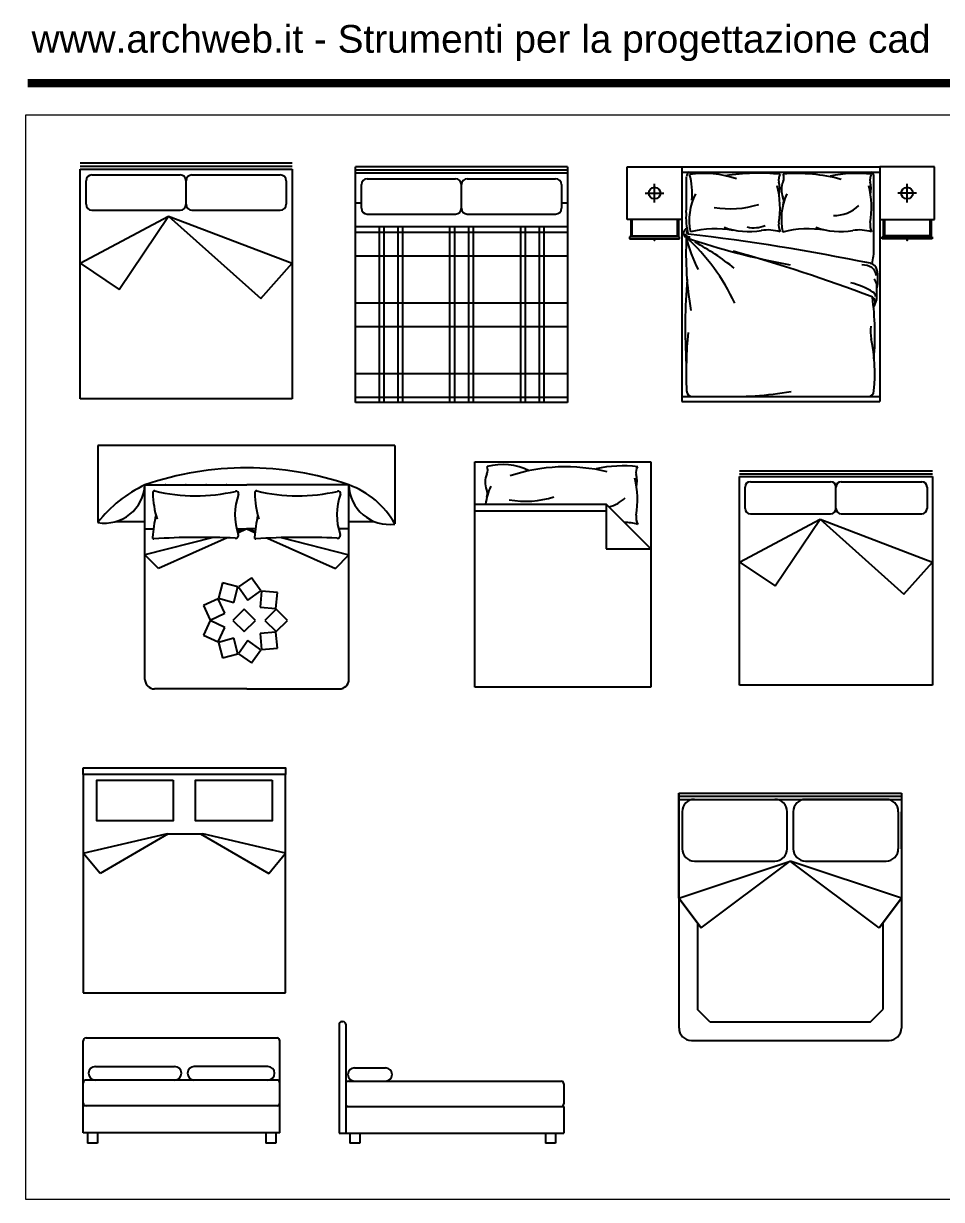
# Model space of a CAD drawing. Header units: millimetres. Extents: x 179.4 to 195, y 198.5 to 209.5.
# Drawn here: x 179.35 to 187.92, y 198.51 to 209.48 of the extents above; entities that cross this region are included whole.
import ezdxf

# ---------------------------------------------------------------- set-up
doc = ezdxf.new("R2010")
doc.units = ezdxf.units.MM
doc.layers.add('ARREDI_attrezzature', color=175, linetype='Continuous')
doc.layers.add('WWW.ARCHWEB.IT - free dwg', color=7, linetype='Continuous')
doc.layers.add('PROIEZIONI_finissime', color=251, linetype='Continuous', lineweight=0)
doc.styles.get("Standard").update_dxf_attribs({"font": 'arial.ttf'})

msp = doc.modelspace()

# ---------------------------------------------------------------- linework, layer by layer
at = {"layer": 'ARREDI_attrezzature'}
for p, q in [((181.861, 208.178), (179.883, 208.178)), ((179.883, 208.151), (181.861, 208.151)), ((179.883, 208.123), (181.861, 208.123)), ((179.883, 205.98), (179.883, 208.123)), ((179.993, 208.068), (180.817, 208.068)), ((180.927, 208.068), (181.751, 208.068)), ((181.861, 208.123), (181.861, 205.98)), ((184.431, 208.142), (182.453, 208.142)), ((182.453, 205.944), (182.453, 208.142)), ((182.453, 208.115), (184.431, 208.115)), ((182.453, 208.087), (184.431, 208.087)), ((184.431, 208.142), (184.431, 205.944)), ((184.99, 207.653), (184.99, 208.142)), ((184.99, 208.142), (185.5, 208.142)), ((185.5, 208.142), (187.347, 208.142)), ((185.5, 208.142), (185.5, 205.953)), ((185.5, 208.095), (187.347, 208.095)), ((187.347, 208.142), (187.347, 205.953)), ((187.857, 208.142), (187.347, 208.142)), ((187.857, 207.653), (187.857, 208.142)), ((179.938, 207.794), (179.938, 208.013)), ((180.872, 207.794), (180.872, 208.013)), ((181.806, 208.013), (181.806, 207.794)), ((182.508, 207.757), (182.508, 207.977)), ((182.563, 208.032), (183.387, 208.032)), ((183.442, 207.757), (183.442, 207.977)), ((183.497, 208.032), (184.321, 208.032)), ((184.376, 207.977), (184.376, 207.757)), ((185.245, 207.811), (185.245, 207.984)), ((187.292, 207.383), (187.292, 208.052)), ((187.602, 207.811), (187.602, 207.984)), ((185.158, 207.898), (185.332, 207.898)), ((187.689, 207.898), (187.515, 207.898)), ((179.993, 207.739), (180.817, 207.739)), ((180.927, 207.739), (181.751, 207.739)), ((182.453, 207.808), (182.508, 207.808)), ((184.376, 207.808), (184.431, 207.808)), ((179.883, 207.244), (180.707, 207.684)), ((180.248, 206.999), (180.707, 207.684)), ((180.707, 207.684), (181.861, 207.244)), ((180.707, 207.684), (181.569, 206.916)), ((182.563, 207.702), (183.387, 207.702)), ((183.497, 207.702), (184.321, 207.702)), ((185.5, 207.653), (184.99, 207.653)), ((185.022, 207.653), (185.022, 207.49)), ((185.033, 207.653), (185.033, 207.49)), ((185.457, 207.653), (185.457, 207.49)), ((185.468, 207.653), (185.468, 207.49)), ((187.347, 207.653), (187.857, 207.653)), ((187.379, 207.653), (187.379, 207.49)), ((187.39, 207.653), (187.39, 207.49)), ((187.814, 207.653), (187.814, 207.49)), ((187.825, 207.653), (187.825, 207.49)), ((182.453, 207.588), (184.431, 207.588)), ((182.453, 207.533), (184.431, 207.533)), ((182.673, 207.588), (182.673, 205.944)), ((182.717, 207.588), (182.717, 205.944)), ((182.849, 207.588), (182.849, 205.944)), ((182.893, 207.588), (182.893, 205.944)), ((183.332, 207.588), (183.332, 205.944)), ((183.376, 207.588), (183.376, 205.944)), ((183.508, 207.588), (183.508, 205.944)), ((183.552, 207.588), (183.552, 205.944)), ((183.992, 207.588), (183.992, 205.944)), ((184.036, 207.588), (184.036, 205.944)), ((184.167, 207.588), (184.167, 205.944)), ((184.211, 207.588), (184.211, 205.944)), ((185.479, 207.49), (185.012, 207.49)), ((185.012, 207.49), (185.012, 207.471)), ((185.012, 207.471), (185.479, 207.471)), ((185.033, 207.501), (185.457, 207.501)), ((185.479, 207.471), (185.479, 207.49)), ((187.368, 207.49), (187.835, 207.49)), ((187.368, 207.471), (187.368, 207.49)), ((187.835, 207.471), (187.368, 207.471)), ((187.814, 207.501), (187.39, 207.501)), ((187.835, 207.49), (187.835, 207.471)), ((182.453, 207.313), (184.431, 207.313)), ((179.883, 207.244), (180.248, 206.999)), ((181.569, 206.916), (181.861, 207.244)), ((187.32, 206.924), (187.32, 207.031)), ((182.453, 206.874), (184.431, 206.874)), ((187.316, 206.905), (187.292, 206.841)), ((182.453, 206.654), (184.431, 206.654)), ((182.453, 206.214), (184.431, 206.214)), ((181.861, 205.98), (179.883, 205.98)), ((182.453, 205.994), (184.431, 205.994)), ((185.5, 206), (187.347, 206)), ((184.431, 205.944), (182.453, 205.944)), ((185.5, 205.953), (187.347, 205.953)), ((180.049, 205.543), (180.049, 204.824)), ((182.819, 205.543), (180.049, 205.543)), ((182.819, 205.543), (182.819, 204.811)), ((183.566, 203.287), (183.566, 205.391)), ((183.566, 205.391), (185.211, 205.391)), ((185.211, 205.391), (185.211, 203.287)), ((187.838, 205.304), (186.039, 205.304)), ((186.039, 205.279), (187.838, 205.279)), ((186.039, 205.254), (187.838, 205.254)), ((186.039, 203.306), (186.039, 205.254)), ((186.139, 205.204), (186.888, 205.204)), ((186.988, 205.204), (187.738, 205.204)), ((187.838, 205.254), (187.838, 203.306)), ((180.488, 205.175), (181.44, 205.175)), ((180.488, 204.811), (180.488, 205.175)), ((182.391, 205.175), (181.44, 205.175)), ((182.391, 204.811), (182.391, 205.175)), ((182.819, 205.175), (182.819, 204.811)), ((186.089, 204.955), (186.089, 205.155)), ((186.938, 204.955), (186.938, 205.155)), ((187.788, 205.155), (187.788, 204.955)), ((183.566, 204.996), (184.794, 204.996)), ((185.211, 204.579), (184.794, 204.996)), ((184.794, 204.996), (184.794, 204.579)), ((184.794, 204.93), (183.566, 204.93)), ((186.139, 204.905), (186.888, 204.905)), ((186.988, 204.905), (187.738, 204.905)), ((180.219, 204.834), (180.488, 204.834)), ((180.488, 203.361), (180.488, 204.811)), ((180.488, 204.764), (180.567, 204.764)), ((181.344, 204.764), (181.44, 204.764)), ((181.44, 204.764), (181.35, 204.741)), ((181.44, 204.764), (181.354, 204.726)), ((181.519, 204.764), (181.44, 204.764)), ((181.44, 204.764), (181.516, 204.745)), ((181.44, 204.764), (181.515, 204.73)), ((182.391, 204.764), (182.295, 204.764)), ((182.391, 204.834), (182.629, 204.834)), ((182.391, 203.361), (182.391, 204.811)), ((186.039, 204.455), (186.789, 204.855)), ((186.371, 204.233), (186.789, 204.855)), ((186.789, 204.855), (187.838, 204.455)), ((186.789, 204.855), (187.572, 204.157)), ((181.126, 204.685), (180.488, 204.524)), ((181.255, 204.681), (180.614, 204.395)), ((181.632, 204.678), (182.266, 204.395)), ((181.761, 204.683), (182.391, 204.524)), ((184.794, 204.579), (185.211, 204.579)), ((180.614, 204.395), (180.488, 204.524)), ((182.266, 204.395), (182.391, 204.524)), ((186.039, 204.455), (186.371, 204.233)), ((187.572, 204.157), (187.838, 204.455)), ((181.212, 204.261), (181.174, 204.117)), ((181.356, 204.223), (181.212, 204.261)), ((181.318, 204.078), (181.356, 204.223)), ((181.484, 204.309), (181.362, 204.224)), ((181.362, 204.224), (181.448, 204.101)), ((181.57, 204.187), (181.484, 204.309)), ((181.17, 204.113), (181.035, 204.05)), ((181.233, 203.977), (181.17, 204.113)), ((181.174, 204.117), (181.318, 204.078)), ((181.448, 204.101), (181.57, 204.187)), ((181.575, 204.184), (181.562, 204.035)), ((181.724, 204.171), (181.575, 204.184)), ((181.711, 204.022), (181.724, 204.171)), ((181.035, 204.05), (181.098, 203.914)), ((181.414, 204.017), (181.309, 203.911)), ((181.52, 203.911), (181.414, 204.017)), ((181.562, 204.035), (181.711, 204.022)), ((181.713, 204.017), (181.607, 203.911)), ((181.818, 203.911), (181.713, 204.017)), ((181.098, 203.909), (181.035, 203.773)), ((181.098, 203.914), (181.233, 203.977)), ((181.233, 203.846), (181.098, 203.909)), ((181.309, 203.911), (181.414, 203.806)), ((181.414, 203.806), (181.52, 203.911)), ((181.607, 203.911), (181.713, 203.806)), ((181.713, 203.806), (181.818, 203.911)), ((181.17, 203.71), (181.233, 203.846)), ((181.711, 203.801), (181.562, 203.788)), ((181.562, 203.788), (181.575, 203.639)), ((181.724, 203.652), (181.711, 203.801)), ((181.035, 203.773), (181.17, 203.71)), ((181.318, 203.744), (181.174, 203.706)), ((181.174, 203.706), (181.212, 203.562)), ((181.356, 203.6), (181.318, 203.744)), ((181.448, 203.722), (181.362, 203.599)), ((181.57, 203.636), (181.448, 203.722)), ((181.212, 203.562), (181.356, 203.6)), ((181.362, 203.599), (181.484, 203.514)), ((181.484, 203.514), (181.57, 203.636)), ((181.575, 203.639), (181.724, 203.652)), ((181.44, 203.272), (180.578, 203.272)), ((181.44, 203.272), (182.302, 203.272)), ((185.211, 203.287), (183.566, 203.287)), ((187.838, 203.306), (186.039, 203.306)), ((179.912, 202.472), (179.912, 200.436)), ((181.8, 202.472), (179.912, 202.472)), ((181.8, 200.436), (181.8, 202.472)), ((185.472, 202.299), (187.549, 202.299)), ((185.472, 202.299), (185.472, 201.895)), ((185.472, 202.241), (185.472, 202.299)), ((185.472, 202.27), (187.549, 202.27)), ((185.472, 202.241), (187.549, 202.241)), ((185.472, 202.241), (185.472, 201.664)), ((185.472, 201.664), (185.472, 202.241)), ((185.588, 202.241), (186.395, 202.241)), ((187.434, 202.241), (186.626, 202.241)), ((187.549, 202.299), (187.549, 201.895)), ((187.549, 202.299), (187.549, 201.837)), ((187.549, 202.299), (187.549, 202.241)), ((187.549, 202.241), (187.549, 201.664)), ((185.472, 202.126), (185.472, 201.78)), ((185.501, 202.126), (185.501, 201.78)), ((186.482, 201.78), (186.482, 202.126)), ((186.54, 202.126), (186.54, 201.78)), ((187.52, 202.126), (187.52, 201.78)), ((187.549, 201.78), (187.549, 202.126)), ((179.912, 201.738), (180.685, 201.919)), ((180.706, 201.919), (180.069, 201.549)), ((180.685, 201.919), (181.027, 201.919)), ((181.006, 201.919), (181.643, 201.549)), ((181.8, 201.738), (181.027, 201.919)), ((180.069, 201.549), (179.912, 201.738)), ((181.643, 201.549), (181.8, 201.738)), ((187.549, 201.722), (187.549, 200.107)), ((185.472, 201.318), (186.511, 201.664)), ((185.472, 201.318), (186.511, 201.664)), ((185.472, 201.664), (185.472, 201.318)), ((185.472, 201.318), (185.472, 201.664)), ((185.617, 201.664), (186.367, 201.664)), ((185.68, 201.041), (186.511, 201.664)), ((187.342, 201.041), (186.511, 201.664)), ((187.549, 201.318), (186.511, 201.664)), ((187.549, 201.318), (186.511, 201.664)), ((186.655, 201.664), (187.405, 201.664)), ((185.472, 201.376), (185.472, 200.107)), ((185.68, 201.041), (185.472, 201.318)), ((185.472, 201.318), (185.68, 201.041)), ((187.549, 201.318), (187.342, 201.041)), ((187.342, 201.041), (187.549, 201.318)), ((185.645, 201.087), (185.645, 200.28)), ((187.376, 201.087), (187.376, 200.28)), ((179.912, 200.436), (181.8, 200.436)), ((185.761, 200.164), (185.645, 200.28)), ((187.261, 200.164), (187.376, 200.28)), ((182.326, 200.167), (182.336, 200.167)), ((185.761, 200.164), (187.261, 200.164)), ((182.3, 200.142), (182.3, 199.127)), ((182.362, 200.142), (182.362, 199.127)), ((179.912, 199.129), (179.912, 199.988)), ((181.721, 200.014), (179.938, 200.014)), ((181.748, 199.129), (181.748, 199.988)), ((185.588, 199.991), (187.434, 199.991)), ((180.025, 199.748), (180.765, 199.748)), ((181.635, 199.748), (180.949, 199.748)), ((182.445, 199.735), (182.733, 199.735)), ((181.721, 199.622), (179.938, 199.622)), ((180.949, 199.622), (180.949, 199.622)), ((180.949, 199.622), (180.949, 199.622)), ((180.949, 199.622), (180.949, 199.622)), ((180.949, 199.622), (180.949, 199.622)), ((180.949, 199.622), (180.949, 199.622)), ((180.949, 199.622), (180.949, 199.622)), ((180.949, 199.622), (180.949, 199.622)), ((180.949, 199.622), (180.949, 199.622)), ((180.949, 199.622), (180.949, 199.622)), ((180.949, 199.622), (180.949, 199.622)), ((180.949, 199.622), (180.949, 199.622)), ((180.949, 199.622), (180.949, 199.622)), ((180.949, 199.622), (180.949, 199.622)), ((180.949, 199.622), (180.949, 199.622)), ((180.949, 199.622), (180.949, 199.622)), ((180.949, 199.622), (180.949, 199.622)), ((180.949, 199.622), (180.949, 199.622)), ((180.949, 199.622), (180.949, 199.622)), ((180.949, 199.622), (180.949, 199.622)), ((180.949, 199.622), (180.949, 199.622)), ((180.949, 199.622), (180.949, 199.622)), ((180.949, 199.622), (180.949, 199.622)), ((180.949, 199.622), (180.949, 199.622)), ((180.949, 199.622), (180.949, 199.622)), ((180.949, 199.622), (180.949, 199.622)), ((180.949, 199.622), (180.949, 199.622)), ((180.949, 199.622), (180.949, 199.622)), ((180.949, 199.622), (180.949, 199.622)), ((180.949, 199.622), (180.949, 199.622)), ((180.949, 199.622), (180.949, 199.622)), ((180.949, 199.622), (180.949, 199.622)), ((180.949, 199.622), (180.949, 199.622)), ((180.949, 199.622), (180.949, 199.622)), ((180.949, 199.622), (180.949, 199.622)), ((180.949, 199.622), (180.949, 199.622)), ((180.949, 199.622), (180.949, 199.622)), ((180.949, 199.622), (180.949, 199.622)), ((180.949, 199.622), (180.949, 199.622)), ((180.949, 199.622), (180.949, 199.622)), ((180.949, 199.622), (180.949, 199.622)), ((180.949, 199.622), (180.949, 199.622)), ((180.949, 199.622), (180.949, 199.622)), ((180.949, 199.622), (180.949, 199.622)), ((180.949, 199.622), (180.949, 199.622)), ((180.949, 199.622), (180.949, 199.622)), ((180.949, 199.622), (180.949, 199.622)), ((180.949, 199.622), (180.949, 199.622)), ((180.949, 199.622), (180.949, 199.622)), ((180.949, 199.622), (180.949, 199.622)), ((180.949, 199.622), (180.949, 199.622)), ((180.949, 199.622), (180.949, 199.622)), ((182.388, 199.611), (184.372, 199.611)), ((182.734, 199.611), (182.734, 199.611)), ((182.734, 199.611), (182.734, 199.611)), ((182.734, 199.611), (182.734, 199.611)), ((182.734, 199.611), (182.734, 199.611)), ((182.734, 199.611), (182.734, 199.611)), ((182.734, 199.611), (182.734, 199.611)), ((182.734, 199.611), (182.734, 199.611)), ((182.734, 199.611), (182.734, 199.611)), ((182.734, 199.611), (182.734, 199.611)), ((182.734, 199.611), (182.734, 199.611)), ((182.734, 199.611), (182.734, 199.611)), ((182.734, 199.611), (182.734, 199.611)), ((182.734, 199.611), (182.734, 199.611)), ((182.734, 199.611), (182.734, 199.611)), ((182.734, 199.611), (182.734, 199.611)), ((182.734, 199.611), (182.734, 199.611)), ((182.734, 199.611), (182.734, 199.611)), ((182.734, 199.611), (182.734, 199.611)), ((182.734, 199.611), (182.734, 199.611)), ((182.734, 199.611), (182.734, 199.611)), ((182.734, 199.611), (182.734, 199.611)), ((182.734, 199.611), (182.734, 199.611)), ((182.734, 199.611), (182.734, 199.611)), ((182.734, 199.611), (182.734, 199.611)), ((182.734, 199.611), (182.734, 199.611)), ((182.734, 199.611), (182.734, 199.611)), ((182.734, 199.611), (182.734, 199.611)), ((182.734, 199.611), (182.734, 199.611)), ((182.734, 199.611), (182.734, 199.611)), ((182.734, 199.611), (182.734, 199.611)), ((182.734, 199.611), (182.734, 199.611)), ((182.734, 199.611), (182.734, 199.611)), ((182.734, 199.611), (182.734, 199.611)), ((182.734, 199.611), (182.734, 199.611)), ((182.734, 199.611), (182.734, 199.611)), ((182.734, 199.611), (182.734, 199.611)), ((182.734, 199.611), (182.734, 199.611)), ((182.734, 199.611), (182.734, 199.611)), ((182.734, 199.611), (182.734, 199.611)), ((182.734, 199.611), (182.734, 199.611)), ((182.734, 199.611), (182.734, 199.611)), ((182.734, 199.611), (182.734, 199.611)), ((182.734, 199.611), (182.734, 199.611)), ((182.734, 199.611), (182.734, 199.611)), ((182.734, 199.611), (182.734, 199.611)), ((182.734, 199.611), (182.734, 199.611)), ((182.734, 199.611), (182.734, 199.611)), ((182.734, 199.611), (182.734, 199.611)), ((182.734, 199.611), (182.734, 199.611)), ((182.734, 199.611), (182.734, 199.611)), ((182.734, 199.611), (182.734, 199.611)), ((184.398, 199.586), (184.398, 199.4)), ((181.748, 199.381), (179.912, 199.381)), ((182.362, 199.374), (184.372, 199.374)), ((184.372, 199.374), (184.398, 199.374)), ((184.398, 199.374), (184.398, 199.127)), ((181.748, 199.129), (179.912, 199.129)), ((179.951, 199.129), (179.951, 199.034)), ((180.045, 199.129), (180.045, 199.034)), ((181.615, 199.129), (181.615, 199.034)), ((181.709, 199.129), (181.709, 199.034)), ((182.3, 199.127), (184.398, 199.127)), ((182.4, 199.127), (182.4, 199.034)), ((182.493, 199.127), (182.493, 199.034)), ((184.226, 199.127), (184.226, 199.034)), ((184.319, 199.127), (184.319, 199.034)), ((180.045, 199.034), (179.951, 199.034)), ((181.709, 199.034), (181.615, 199.034)), ((182.493, 199.034), (182.4, 199.034)), ((184.319, 199.034), (184.226, 199.034))]:
    msp.add_line(p, q, dxfattribs=at)
for points in [[(179.912, 202.534), (181.8, 202.534), (181.8, 202.472), (179.912, 202.472)], [(180.751, 202.42), (180.751, 202.042), (180.038, 202.042), (180.038, 202.42)], [(181.674, 202.42), (181.674, 202.042), (180.961, 202.042), (180.961, 202.42)]]:
    msp.add_lwpolyline(points, close=True, dxfattribs=at)
for centre in [(185.245, 207.898), (187.602, 207.898)]:
    msp.add_circle(centre, 0.0543, dxfattribs=at)
for centre, radius, start, end in [((179.993, 208.013), 0.0549, 90, 180), ((180.817, 208.013), 0.0549, 0, 90), ((180.927, 208.013), 0.0549, 90, 180), ((181.751, 208.013), 0.0549, 0, 90), ((185.598, 208.052), 0.0543, 126.8699, 180), ((185.703, 207.138), 0.944, 71.0292, 98.0146), ((185.036, 207.907), 0.56, 352.4611, 17.1991), ((186.219, 206.076), 2.008, 84.3095, 98.9414), ((186.489, 208.024), 0.0867, 144.3788, 195.1988), ((186.363, 208.043), 0.0894, 335.7877, 21.7124), ((186.575, 206.504), 1.577, 74.8925, 94.682), ((187.132, 206.925), 1.157, 83.1414, 102.4248), ((187.341, 208.024), 0.0867, 144.3788, 195.1988), ((187.238, 208.052), 0.0543, 360, 53.1301), ((182.563, 207.977), 0.0549, 90, 180), ((183.387, 207.977), 0.0549, 0, 90), ((183.497, 207.977), 0.0549, 90, 180), ((184.321, 207.977), 0.0549, 0, 90), ((170.538, 208.028), 15.006, 358.8115, 0.0896), ((185.583, 207.762), 0.833, 350.3711, 14.26), ((186.173, 207.938), 0.24, 347.312, 15.1988), ((186.612, 207.931), 0.184, 155.7877, 202.8808), ((186.436, 207.762), 0.833, 350.3711, 14.26), ((187.026, 207.938), 0.24, 347.312, 15.1988), ((186.12, 207.644), 0.552, 153.3319, 191.2891), ((186.982, 207.658), 0.554, 155.118, 192.9862), ((186.357, 207.823), 0.0932, 339.0161, 22.8808), ((179.993, 207.794), 0.0549, 180, 270), ((180.817, 207.794), 0.0549, 270, 0), ((180.927, 207.794), 0.0549, 180, 270), ((181.751, 207.794), 0.0549, 270, 0), ((182.563, 207.757), 0.0549, 180, 270), ((183.387, 207.757), 0.0549, 270, 0), ((183.497, 207.757), 0.0549, 180, 270), ((184.321, 207.757), 0.0549, 270, 0), ((185.95, 208.652), 0.9, 260.432, 287.2702), ((186.926, 208.01), 0.32, 267.8295, 315.0098), ((186.098, 207.669), 0.56, 175.0554, 195.8557), ((186.542, 207.599), 0.139, 170.3711, 206.9649), ((187.395, 207.599), 0.139, 170.3711, 206.9649), ((185.56, 207.524), 0.045, 106.3005, 243.9382), ((185.573, 207.535), 0.0449, 202.6052, 274.4989), ((185.564, 207.538), 0.0227, 129.3958, 258.1256), ((183.147, 187.063), 20.595, 78.477, 83.272), ((185.814, 206.6), 0.965, 80.1438, 104.1009), ((186.128, 208.248), 0.709, 250.6572, 279.2501), ((186.172, 207.854), 0.279, 257.148, 292.3825), ((186.303, 207.175), 0.379, 72.3598, 99.3926), ((186.679, 206.624), 0.941, 80.3266, 104.5973), ((186.982, 208.227), 0.688, 250.3559, 279.3926), ((187.156, 207.175), 0.379, 72.3598, 99.3926), ((185.245, 207.462), 0.00407, 360, 180), ((185.245, 207.462), 0.00407, 180, 360), ((188.793, 207.342), 3.255, 177.4941, 189.5094), ((184.327, 206.115), 1.829, 24.3833, 48.4532), ((187.682, 213.703), 6.578, 250.9969, 259.728), ((187.004, 207.854), 1.51, 194.1894, 206.3096), ((184.551, 205.419), 2.287, 51.0376, 62.0856), ((187.602, 207.462), 0.00407, 0, 180), ((187.602, 207.462), 0.00407, 180, 0), ((181.98, 193.023), 14.88, 69.1868, 74.408), ((186.603, 207.393), 0.69, 347.089, 359.2313), ((187.165, 206.974), 0.255, 65.0339, 86.464), ((187.246, 207.168), 0.076, 12.8827, 78.3869), ((187.203, 207.12), 0.11, 4.6849, 50.5984), ((186.944, 207.099), 0.386, 346.9286, 12.8827), ((191.583, 206.642), 6.052, 175.6972, 183.223), ((187.203, 207.024), 0.117, 356.6017, 37.7302), ((186.92, 206.393), 0.686, 58.0112, 76.8651), ((187.259, 206.933), 0.0482, 359.0101, 59.2976), ((187.25, 206.881), 0.0543, 339.7541, 70.6724), ((184.701, 206.572), 2.601, 355.1753, 7.8765), ((187.265, 206.924), 0.0543, 339.7541, 360), ((187.265, 206.924), 0.0543, 339.7541, 360), ((187.622, 206.608), 0.362, 172.4747, 191.3425), ((189.484, 206.221), 3.944, 174.5127, 182.4265), ((185.638, 206.21), 1.662, 354.639, 11.3425), ((185.598, 206.054), 0.0543, 180, 270), ((185.948, 209.464), 3.465, 268.3066, 279.4832), ((187.238, 206.054), 0.0543, 270, 360), ((181.44, 202.42), 2.915, 70.9472, 109.0528), ((183.598, 205.314), 0.0894, 335.7877, 21.7124), ((183.827, 204.815), 0.551, 63.382, 105.3588), ((184.415, 203.706), 1.638, 76.3334, 108.4695), ((184.949, 204.196), 1.157, 83.1414, 102.4248), ((185.157, 205.295), 0.0867, 144.3788, 195.1988), ((183.847, 205.202), 0.184, 155.7877, 202.8808), ((184.252, 205.033), 0.833, 350.3711, 14.26), ((184.842, 205.209), 0.24, 347.312, 15.1988), ((186.139, 205.155), 0.05, 90, 180), ((186.888, 205.155), 0.05, 0, 90), ((186.988, 205.155), 0.05, 90, 180), ((187.738, 205.155), 0.05, 0, 90), ((180.111, 205.197), 0.378, 260.6428, 356.6607), ((180.986, 204.103), 1.182, 114.898, 142.4055), ((180.577, 205.103), 0.0162, 76.7553, 195.8618), ((181.392, 205.108), 0.83, 180.6746, 197.615), ((180.965, 206.751), 1.677, 256.7553, 282.7325), ((181.341, 205.095), 0.0215, 344.552, 108.1918), ((181.529, 205.103), 0.0162, 76.7553, 195.8618), ((182.343, 205.108), 0.83, 180.6746, 197.615), ((181.916, 206.751), 1.677, 256.7553, 282.7325), ((182.293, 205.095), 0.0215, 344.552, 108.1918), ((182.769, 205.185), 0.378, 181.6313, 277.6491), ((182.12, 204.421), 0.801, 29.1066, 70.1739), ((184.218, 204.929), 0.554, 155.118, 173.1008), ((183.592, 205.094), 0.0932, 339.0161, 22.8808), ((181.888, 204.896), 0.56, 159.8977, 199.211), ((182.839, 204.896), 0.56, 159.8977, 199.211), ((184.038, 205.923), 0.9, 260.432, 287.2702), ((184.743, 205.281), 0.32, 283.9361, 315.0098), ((182.177, 204.553), 1.624, 167.8843, 175.3339), ((183.129, 204.553), 1.624, 167.8843, 175.3339), ((185.211, 204.87), 0.139, 170.3711, 206.9649), ((186.139, 204.955), 0.05, 180, 270), ((186.888, 204.955), 0.05, 270, 0), ((186.988, 204.955), 0.05, 180, 270), ((187.738, 204.955), 0.05, 270, 0), ((184.972, 204.446), 0.379, 72.3598, 91.0526), ((180.569, 204.682), 0.0106, 163.3743, 282.7732), ((181.01, 197.627), 7.059, 87.4068, 93.5633), ((181.335, 204.704), 0.0259, 258.1968, 19.211), ((181.52, 204.682), 0.0106, 163.3743, 282.7732), ((181.961, 197.627), 7.059, 87.4068, 93.5633), ((182.286, 204.704), 0.0259, 258.1968, 19.211), ((180.578, 203.361), 0.0896, 180, 270), ((182.302, 203.361), 0.0896, 270, 0), ((185.617, 202.126), 0.115, 90, 180), ((186.367, 202.126), 0.115, 0, 90), ((186.655, 202.126), 0.115, 90, 180), ((187.405, 202.126), 0.115, 0, 90), ((185.617, 201.78), 0.115, 180, 270), ((186.367, 201.78), 0.115, 270, 0), ((186.655, 201.78), 0.115, 180, 270), ((187.405, 201.78), 0.115, 270, 0), ((182.326, 200.142), 0.0257, 90, 180), ((182.336, 200.142), 0.0257, 0, 90), ((185.588, 200.107), 0.115, 180, 270), ((187.434, 200.107), 0.115, 270, 0), ((179.938, 199.988), 0.0262, 90, 180), ((181.721, 199.988), 0.0262, 0, 90), ((180.025, 199.685), 0.0629, 90, 270), ((180.765, 199.685), 0.0629, 270, 90), ((180.949, 199.685), 0.0629, 90, 270), ((181.635, 199.685), 0.0629, 270, 90), ((182.445, 199.673), 0.0618, 90, 270), ((182.733, 199.673), 0.0618, 270, 90), ((179.938, 199.596), 0.0262, 90, 180), ((180.949, 199.622), 0.000000105, 90, 180), ((180.949, 199.622), 0.000000105, 0, 90), ((180.949, 199.622), 0.000000105, 270, 0), ((180.949, 199.622), 0.000000105, 180, 270), ((180.949, 199.622), 0.000000105, 90, 180), ((180.949, 199.622), 0.000000105, 180, 270), ((180.949, 199.622), 0.000000105, 270, 360), ((180.949, 199.622), 0.000000105, 360, 90), ((180.949, 199.622), 0.000000105, 90, 180), ((180.949, 199.622), 0.000000105, 0, 90), ((180.949, 199.622), 0.000000105, 270, 0), ((180.949, 199.622), 0.000000105, 90, 180), ((180.949, 199.622), 0.000000105, 180, 270), ((180.949, 199.622), 0.000000105, 270, 0), ((180.949, 199.622), 0.000000105, 0, 90), ((180.949, 199.622), 0.000000105, 90, 180), ((180.949, 199.622), 0.000000105, 180, 270), ((180.949, 199.622), 0.000000105, 180, 270), ((180.949, 199.622), 0.000000105, 152.5342, 270), ((180.949, 199.622), 0.000000105, 90, 152.5342), ((180.949, 199.622), 0.000000105, 152.5342, 270), ((180.949, 199.622), 0.000000105, 90, 152.5342), ((180.949, 199.622), 0.000000105, 90, 152.5342), ((180.949, 199.622), 0.000000105, 90, 152.5342), ((180.949, 199.622), 0.000000105, 332.5342, 90), ((180.949, 199.622), 0.000000105, 270, 332.5342), ((180.949, 199.622), 0.000000105, 332.5342, 90), ((180.949, 199.622), 0.000000105, 270, 332.5342), ((180.949, 199.622), 0.000000105, 332.5342, 90), ((180.949, 199.622), 0.000000105, 152.5342, 270), ((180.949, 199.622), 0.000000105, 90, 152.5342), ((180.949, 199.622), 0.000000105, 332.5342, 90), ((180.949, 199.622), 0.000000105, 270, 332.5342), ((180.949, 199.622), 0.000000315, 332.5342, 90), ((180.949, 199.622), 0.000000315, 332.5342, 90), ((180.949, 199.622), 0.000000315, 270, 332.5342), ((180.949, 199.622), 0.000000315, 152.5342, 270), ((180.949, 199.622), 0.000000315, 90, 152.5342), ((181.721, 199.596), 0.0262, 0, 90), ((182.388, 199.586), 0.0257, 90, 180), ((182.734, 199.611), 0.000000103, 90, 180), ((182.734, 199.611), 0.000000103, 0, 90), ((182.734, 199.611), 0.000000103, 270, 0), ((182.734, 199.611), 0.000000103, 180, 270), ((182.734, 199.611), 0.000000103, 90, 180), ((182.734, 199.611), 0.000000103, 180, 270), ((182.734, 199.611), 0.000000103, 270, 360), ((182.734, 199.611), 0.000000103, 360, 90), ((182.734, 199.611), 0.000000103, 90, 180), ((182.734, 199.611), 0.000000103, 0, 90), ((182.734, 199.611), 0.000000103, 270, 0), ((182.734, 199.611), 0.000000103, 90, 180), ((182.734, 199.611), 0.000000103, 180, 270), ((182.734, 199.611), 0.000000103, 270, 0), ((182.734, 199.611), 0.000000103, 0, 90), ((182.734, 199.611), 0.000000103, 90, 180), ((182.734, 199.611), 0.000000103, 180, 270), ((182.734, 199.611), 0.000000103, 180, 270), ((182.734, 199.611), 0.000000103, 152.5342, 270), ((182.734, 199.611), 0.000000103, 90, 152.5342), ((182.734, 199.611), 0.000000103, 152.5342, 270), ((182.734, 199.611), 0.000000103, 90, 152.5342), ((182.734, 199.611), 0.000000103, 90, 152.5342), ((182.734, 199.611), 0.000000103, 90, 152.5342), ((182.734, 199.611), 0.000000103, 332.5342, 90), ((182.734, 199.611), 0.000000103, 270, 332.5342), ((182.734, 199.611), 0.000000103, 332.5342, 90), ((182.734, 199.611), 0.000000103, 270, 332.5342), ((182.734, 199.611), 0.000000103, 332.5342, 90), ((182.734, 199.611), 0.000000103, 152.5342, 270), ((182.734, 199.611), 0.000000103, 90, 152.5342), ((182.734, 199.611), 0.000000103, 332.5342, 90), ((182.734, 199.611), 0.000000103, 270, 332.5342), ((182.734, 199.611), 0.000000309, 332.5342, 90), ((182.734, 199.611), 0.000000309, 332.5342, 90), ((182.734, 199.611), 0.000000309, 270, 332.5342), ((182.734, 199.611), 0.000000309, 152.5342, 270), ((182.734, 199.611), 0.000000309, 90, 152.5342), ((184.372, 199.586), 0.0257, 0, 90), ((179.938, 199.407), 0.0262, 180, 270), ((181.721, 199.407), 0.0262, 270, 0), ((182.388, 199.4), 0.0257, 180, 270), ((184.372, 199.4), 0.0257, 270, 0)]:
    msp.add_arc(centre, radius, start, end, dxfattribs=at)
for p in [(180.679, 205.175), (180.869, 205.175), (181.059, 205.175), (181.249, 205.175)]:
    msp.add_point(p, dxfattribs=at)
at = {"layer": 'PROIEZIONI_finissime'}
msp.add_lwpolyline([(179.375, 208.629), (194.995, 208.629), (194.995, 198.507), (179.375, 198.507)], close=True, dxfattribs=at)
at = {"layer": 'WWW.ARCHWEB.IT - free dwg', "color": 252, "true_color": 0x858585, "const_width": 0.0778}
msp.add_lwpolyline([(179.393, 208.924), (194.96, 208.924)], dxfattribs=at)

# ---------------------------------------------------------------- texts
at = {"layer": 'WWW.ARCHWEB.IT - free dwg', "insert": (179.43, 209.467), "char_height": 0.25918, "width": 24.70054, "attachment_point": 1}
msp.add_mtext('{\\C1;www.archweb.it }- Strumenti per la progettazione cad          LETTO DOPPIO', dxfattribs=at)

doc.saveas('drawing.dxf')
